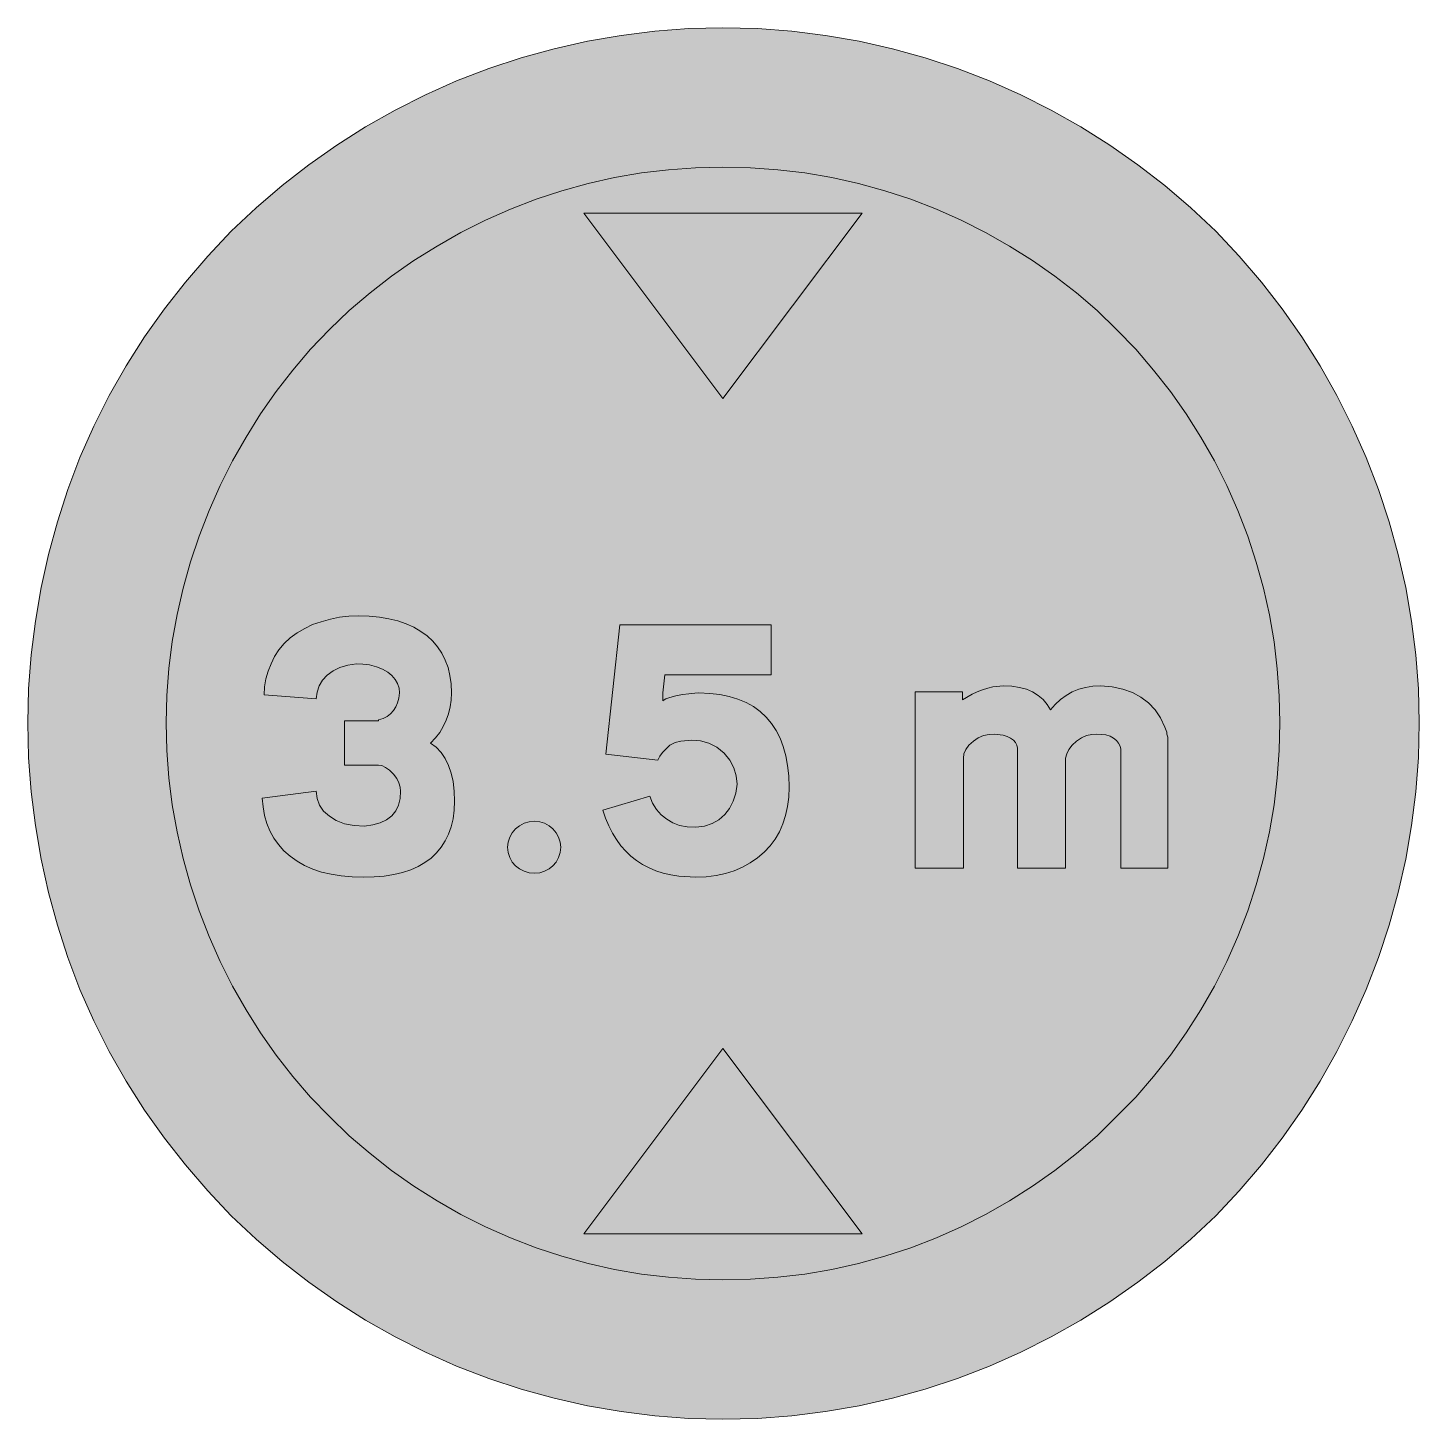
# Model space of a CAD drawing. Header units: metres. Extents: x 160 to 410, y 11 to 261.
import ezdxf

# ---------------------------------------------------------------- set-up
doc = ezdxf.new("R2010")
doc.units = ezdxf.units.M
for name, color, linetype, true_color in [('FILL_BLACK_000000', 7, 'Continuous', 0x000000), ('FILL_RED_FF0000', 7, 'Continuous', 0xff0000), ('FILL_WHITE_FFFFFF', 7, 'Continuous', 0xffffff)]:
    doc.layers.add(name, color=color, linetype=linetype, true_color=true_color)

msp = doc.modelspace()

# ---------------------------------------------------------------- hatches: boundary and pattern name
at = {"layer": 'FILL_BLACK_000000', "true_color": 0x000000}
h = msp.add_hatch(color=7, dxfattribs=at)
h.dxf.hatch_style = 1
h.paths.add_polyline_path([(259.74, 227.7), (309.78, 227.7), (284.76, 194.4), (259.74, 227.7)])
h = msp.add_hatch(color=7, dxfattribs=at)
h.dxf.hatch_style = 1
h.paths.add_polyline_path([(218.1, 108.42), (216.16, 108.6), (214.34, 108.89), (212.62, 109.3), (211.03, 109.84), (209.56, 110.49), (208.21, 111.25), (207, 112.14), (205.86, 113.13), (204.87, 114.23), (204.03, 115.41), (203.33, 116.68), (202.78, 118.04), (202.37, 119.48), (202.1, 120.99), (201.96, 122.58), (211.68, 123.84), (211.82, 122.53), (212.24, 121.32), (212.97, 120.25), (214.02, 119.34), (215.26, 118.53), (216.76, 117.97), (218.47, 117.64), (220.32, 117.54), (221.85, 117.76), (223.18, 118.14), (224.32, 118.69), (225.25, 119.41), (225.97, 120.28), (226.47, 121.31), (226.75, 122.5), (226.8, 123.84), (226.73, 124.55), (226.51, 125.3), (226.12, 126.09), (225.54, 126.9), (224.84, 127.61), (224.12, 128.11), (223.44, 128.42), (222.84, 128.52), (216.72, 128.52), (216.72, 136.44), (222.84, 136.44), (222.84, 136.62), (223.67, 136.88), (224.39, 137.25), (225.02, 137.73), (225.54, 138.31), (225.96, 138.98), (226.28, 139.73), (226.5, 140.57), (226.62, 141.48), (226.54, 142.34), (226.28, 143.15), (225.86, 143.91), (225.27, 144.61), (224.51, 145.23), (223.58, 145.76), (222.49, 146.19), (221.22, 146.52), (220.05, 146.68), (218.88, 146.7), (217.33, 146.47), (215.93, 146.04), (214.7, 145.45), (213.66, 144.7), (212.82, 143.8), (212.2, 142.78), (211.81, 141.64), (211.68, 140.4), (202.32, 141.12), (202.39, 142.6), (202.61, 144.04), (203, 145.42), (203.58, 146.7), (204.19, 148.01), (204.95, 149.24), (205.88, 150.37), (207, 151.38), (208.25, 152.29), (209.59, 153.09), (211.02, 153.76), (212.58, 154.26), (214.2, 154.73), (215.84, 155.07), (217.52, 155.27), (219.24, 155.34), (221.18, 155.28), (223.01, 155.11), (224.73, 154.82), (226.34, 154.41), (227.83, 153.9), (229.2, 153.28), (230.46, 152.55), (231.59, 151.72), (232.6, 150.78), (233.48, 149.74), (234.24, 148.6), (234.86, 147.37), (235.35, 146.03), (235.7, 144.61), (235.91, 143.09), (235.98, 141.48), (235.92, 140.21), (235.74, 138.96), (235.45, 137.75), (235.03, 136.57), (234.5, 135.45), (233.85, 134.39), (233.09, 133.4), (232.2, 132.48), (233.21, 131.72), (234.09, 130.8), (234.83, 129.71), (235.44, 128.47), (235.91, 127.08), (236.25, 125.54), (236.45, 123.86), (236.52, 122.04), (236.45, 120.4), (236.25, 118.87), (235.92, 117.44), (235.45, 116.11), (234.86, 114.88), (234.14, 113.76), (233.29, 112.74), (232.31, 111.82), (231.21, 111.02), (229.99, 110.32), (228.64, 109.72), (227.18, 109.23), (225.6, 108.85), (223.89, 108.58), (222.07, 108.41), (220.14, 108.36), (218.1, 108.42)])
h = msp.add_hatch(color=7, dxfattribs=at)
h.dxf.hatch_style = 1
h.paths.add_polyline_path([(293.4, 144.72), (274.32, 144.72), (273.96, 141.48), (273.96, 140.04), (274.03, 140.15), (274.5, 140.4), (275.2, 140.67), (276.3, 140.94), (277.47, 141.19), (278.64, 141.3), (279.67, 141.46), (280.44, 141.48), (282.37, 141.41), (284.19, 141.2), (285.88, 140.86), (287.45, 140.38), (288.9, 139.77), (290.23, 139.02), (291.44, 138.14), (292.52, 137.14), (293.48, 136), (294.31, 134.74), (295.02, 133.35), (295.6, 131.84), (296.06, 130.2), (296.38, 128.44), (296.57, 126.56), (296.64, 124.56), (296.57, 122.78), (296.37, 121.09), (296.02, 119.48), (295.54, 117.97), (294.91, 116.55), (294.13, 115.22), (293.21, 113.99), (292.14, 112.86), (290.94, 111.84), (289.65, 110.94), (288.25, 110.17), (286.76, 109.53), (285.18, 109.02), (283.51, 108.66), (281.75, 108.44), (279.9, 108.36), (276.8, 108.55), (275.36, 108.78), (273.99, 109.11), (272.7, 109.53), (271.47, 110.04), (270.32, 110.65), (269.23, 111.35), (268.22, 112.15), (267.29, 113.04), (266.42, 114.03), (265.62, 115.12), (264.9, 116.3), (264.25, 117.58), (263.67, 118.95), (263.16, 120.42), (271.62, 122.94), (272.12, 121.66), (272.81, 120.53), (273.67, 119.57), (274.68, 118.8), (275.72, 118.12), (276.95, 117.67), (278.35, 117.43), (279.9, 117.36), (281.44, 117.56), (282.82, 118.01), (284.04, 118.7), (285.07, 119.61), (285.93, 120.72), (286.58, 122.02), (287.04, 123.48), (287.28, 125.1), (287.14, 126.58), (286.72, 128.02), (285.99, 129.4), (284.94, 130.68), (283.63, 131.73), (282.19, 132.46), (280.69, 132.88), (279.18, 133.02), (277.2, 132.84), (276.19, 132.56), (275.22, 132.12), (273.87, 130.77), (273.4, 130.09), (273.06, 129.42), (263.7, 130.5), (266.22, 153.72), (293.4, 153.72), (293.4, 144.72)])
h = msp.add_hatch(color=7, dxfattribs=at)
h.dxf.hatch_style = 1
h.paths.add_polyline_path([(351.03, 134.03), (350.1, 133.81), (349.17, 133.42), (348.3, 132.84), (347.48, 132.11), (346.9, 131.31), (346.53, 130.51), (346.32, 129.78), (346.32, 109.98), (337.68, 109.98), (337.68, 131.58), (337.59, 132.1), (337.34, 132.58), (336.94, 133.01), (336.42, 133.38), (335.8, 133.68), (335.1, 133.91), (333.54, 134.1), (332.57, 134.03), (331.58, 133.81), (330.63, 133.42), (329.76, 132.84), (328.95, 132.11), (328.39, 131.31), (328.06, 130.51), (327.96, 129.78), (327.96, 109.98), (319.32, 109.98), (319.32, 141.66), (327.78, 141.66), (327.78, 140.22), (329.51, 141.25), (330.44, 141.69), (331.38, 142.02), (332.32, 142.36), (333.27, 142.58), (335.16, 142.74), (336.65, 142.67), (338.03, 142.47), (339.28, 142.13), (340.4, 141.66), (341.4, 141.05), (342.27, 140.31), (343.01, 139.43), (343.62, 138.42), (344.47, 139.43), (345.41, 140.31), (346.42, 141.05), (347.51, 141.66), (348.68, 142.13), (349.92, 142.47), (351.24, 142.67), (352.62, 142.74), (354.69, 142.56), (356.6, 142.17), (358.32, 141.56), (359.86, 140.74), (361.22, 139.7), (362.39, 138.46), (363.36, 137.01), (364.14, 135.36), (364.5, 134.46), (364.5, 134.1), (364.68, 133.56), (364.68, 132.84), (364.68, 109.98), (356.22, 109.98), (356.22, 131.4), (356.11, 131.94), (355.86, 132.48), (355.48, 132.93), (354.96, 133.38), (354.33, 133.72), (353.56, 133.94), (351.9, 134.1), (351.03, 134.03)])
h = msp.add_hatch(color=7, dxfattribs=at)
h.dxf.hatch_style = 1
h.paths.add_polyline_path([(255.5, 112.78), (255.22, 111.89), (254.78, 111.09), (254.2, 110.41), (253.51, 109.85), (252.71, 109.43), (251.84, 109.17), (250.92, 109.08), (249.94, 109.17), (249.02, 109.43), (248.2, 109.85), (247.48, 110.41), (246.89, 111.09), (246.44, 111.89), (246.16, 112.78), (246.06, 113.76), (246.16, 114.68), (246.44, 115.55), (246.89, 116.35), (247.48, 117.04), (248.2, 117.62), (249.02, 118.06), (249.94, 118.34), (250.92, 118.44), (251.84, 118.34), (252.71, 118.06), (253.51, 117.62), (254.2, 117.04), (254.78, 116.35), (255.22, 115.55), (255.5, 114.68), (255.6, 113.76), (255.5, 112.78)])
h = msp.add_hatch(color=7, dxfattribs=at)
h.dxf.hatch_style = 1
h.paths.add_polyline_path([(309.78, 44.28), (259.74, 44.28), (284.76, 77.58), (309.78, 44.28)])
at = {"layer": 'FILL_RED_FF0000', "true_color": 0xff0000}
h = msp.add_hatch(color=7, dxfattribs=at)
h.dxf.hatch_style = 1
h.paths.add_polyline_path([(409.71, 129.89), (409.26, 123.74), (408.5, 117.64), (407.45, 111.6), (406.11, 105.63), (404.47, 99.73), (402.54, 93.92), (400.32, 88.2), (397.82, 82.54), (395.06, 77.03), (392.05, 71.69), (388.78, 66.51), (385.26, 61.5), (381.51, 56.66), (377.53, 52), (373.32, 47.52), (368.83, 43.31), (364.15, 39.33), (359.29, 35.58), (354.26, 32.06), (349.07, 28.79), (343.73, 25.78), (338.25, 23.02), (332.64, 20.52), (326.92, 18.3), (321.11, 16.37), (315.21, 14.73), (309.24, 13.39), (303.2, 12.34), (297.1, 11.58), (290.95, 11.13), (284.76, 10.98), (278.63, 11.13), (272.52, 11.58), (266.45, 12.34), (260.41, 13.39), (254.43, 14.73), (248.51, 16.37), (242.66, 18.3), (236.88, 20.52), (231.28, 23.02), (225.82, 25.78), (220.51, 28.79), (215.35, 32.06), (210.35, 35.58), (205.52, 39.33), (200.86, 43.31), (196.38, 47.52), (192.16, 52), (188.16, 56.66), (184.38, 61.5), (180.83, 66.51), (177.53, 71.69), (174.48, 77.03), (171.7, 82.54), (169.2, 88.2), (167.04, 93.92), (165.16, 99.73), (163.55, 105.63), (162.22, 111.6), (161.19, 117.64), (160.44, 123.74), (159.99, 129.89), (159.84, 136.08), (159.99, 142.21), (160.44, 148.32), (161.19, 154.38), (162.22, 160.4), (163.55, 166.36), (165.16, 172.25), (167.04, 178.06), (169.2, 183.78), (171.7, 189.44), (174.48, 194.95), (177.53, 200.29), (180.83, 205.47), (184.38, 210.48), (188.16, 215.32), (192.16, 219.98), (196.38, 224.46), (200.86, 228.67), (205.52, 232.65), (210.35, 236.4), (215.35, 239.92), (220.51, 243.19), (225.82, 246.2), (231.28, 248.96), (236.88, 251.46), (242.66, 253.68), (248.51, 255.61), (254.43, 257.25), (260.41, 258.59), (266.45, 259.64), (272.52, 260.4), (278.63, 260.85), (284.76, 261), (290.95, 260.85), (297.1, 260.4), (303.2, 259.64), (309.24, 258.59), (315.21, 257.25), (321.11, 255.61), (326.92, 253.68), (332.64, 251.46), (338.25, 248.96), (343.73, 246.2), (349.07, 243.19), (354.26, 239.92), (359.29, 236.4), (364.15, 232.65), (368.83, 228.67), (373.32, 224.46), (377.53, 219.98), (381.51, 215.32), (385.26, 210.48), (388.78, 205.47), (392.05, 200.29), (395.06, 194.95), (397.82, 189.44), (400.32, 183.78), (402.54, 178.06), (404.47, 172.25), (406.11, 166.36), (407.45, 160.4), (408.5, 154.38), (409.26, 148.32), (409.71, 142.21), (409.86, 136.08), (409.71, 129.89)])
at = {"layer": 'FILL_WHITE_FFFFFF', "true_color": 0xffffff}
h = msp.add_hatch(color=7, dxfattribs=at)
h.dxf.hatch_style = 1
h.paths.add_polyline_path([(384.72, 131.15), (384.37, 126.24), (383.78, 121.35), (382.95, 116.5), (381.89, 111.71), (380.59, 106.97), (379.05, 102.31), (377.28, 97.74), (375.28, 93.21), (373.07, 88.8), (370.64, 84.53), (368.01, 80.39), (365.18, 76.4), (362.14, 72.55), (358.92, 68.87), (355.5, 65.34), (351.97, 61.92), (348.26, 58.7), (344.39, 55.66), (340.38, 52.83), (336.23, 50.2), (331.96, 47.77), (327.58, 45.56), (323.1, 43.56), (318.53, 41.79), (313.87, 40.25), (309.13, 38.95), (304.33, 37.89), (299.49, 37.06), (294.6, 36.47), (289.69, 36.12), (284.76, 36), (279.84, 36.12), (274.95, 36.47), (270.09, 37.06), (265.27, 37.89), (260.51, 38.95), (255.8, 40.25), (251.16, 41.79), (246.6, 43.56), (242.07, 45.56), (237.66, 47.77), (233.38, 50.2), (229.23, 52.83), (225.21, 55.66), (221.34, 58.7), (217.61, 61.92), (214.02, 65.34), (210.66, 68.87), (207.48, 72.55), (204.48, 76.4), (201.67, 80.39), (199.05, 84.53), (196.63, 88.8), (194.42, 93.21), (192.42, 97.74), (190.64, 102.31), (189.08, 106.97), (187.76, 111.71), (186.66, 116.5), (185.8, 121.35), (185.18, 126.24), (184.81, 131.15), (184.68, 136.08), (184.81, 141), (185.18, 145.89), (185.8, 150.75), (186.66, 155.56), (187.76, 160.33), (189.08, 165.04), (190.64, 169.68), (192.42, 174.24), (194.42, 178.77), (196.63, 183.18), (199.05, 187.46), (201.67, 191.61), (204.48, 195.63), (207.48, 199.5), (210.66, 203.23), (214.02, 206.82), (217.61, 210.18), (221.34, 213.36), (225.21, 216.36), (229.23, 219.17), (233.38, 221.79), (237.66, 224.21), (242.07, 226.42), (246.6, 228.42), (251.16, 230.19), (255.8, 231.73), (260.51, 233.03), (265.27, 234.09), (270.09, 234.92), (274.95, 235.51), (279.84, 235.86), (284.76, 235.98), (289.69, 235.86), (294.6, 235.51), (299.49, 234.92), (304.33, 234.09), (309.13, 233.03), (313.87, 231.73), (318.53, 230.19), (323.1, 228.42), (327.58, 226.42), (331.96, 224.21), (336.23, 221.79), (340.38, 219.17), (344.39, 216.36), (348.26, 213.36), (351.97, 210.18), (355.5, 206.82), (358.92, 203.23), (362.14, 199.5), (365.18, 195.63), (368.01, 191.61), (370.64, 187.46), (373.07, 183.18), (375.28, 178.77), (377.28, 174.24), (379.05, 169.67), (380.59, 165.01), (381.89, 160.28), (382.95, 155.5), (383.78, 150.67), (384.37, 145.81), (384.72, 140.95), (384.84, 136.08), (384.72, 131.15)])

# ---------------------------------------------------------------- linework, layer by layer
at = {"layer": 'FILL_BLACK_000000', "lineweight": 0, "true_color": 0x000000}
for points in [[(259.74, 227.7), (309.78, 227.7), (284.76, 194.4)], [(218.1, 108.42), (216.16, 108.6), (214.34, 108.89), (212.62, 109.3), (211.03, 109.84), (209.56, 110.49), (208.21, 111.25), (207, 112.14), (205.86, 113.13), (204.87, 114.23), (204.03, 115.41), (203.33, 116.68), (202.78, 118.04), (202.37, 119.48), (202.1, 120.99), (201.96, 122.58), (211.68, 123.84), (211.82, 122.53), (212.24, 121.32), (212.97, 120.25), (214.02, 119.34), (215.26, 118.53), (216.76, 117.97), (218.47, 117.64), (220.32, 117.54), (221.85, 117.76), (223.18, 118.14), (224.32, 118.69), (225.25, 119.41), (225.97, 120.28), (226.47, 121.31), (226.75, 122.5), (226.8, 123.84), (226.73, 124.55), (226.51, 125.3), (226.12, 126.09), (225.54, 126.9), (224.84, 127.61), (224.12, 128.11), (223.44, 128.42), (222.84, 128.52), (216.72, 128.52), (216.72, 136.44), (222.84, 136.44), (222.84, 136.62), (223.67, 136.88), (224.39, 137.25), (225.02, 137.73), (225.54, 138.31), (225.96, 138.98), (226.28, 139.73), (226.5, 140.57), (226.62, 141.48), (226.54, 142.34), (226.28, 143.15), (225.86, 143.91), (225.27, 144.61), (224.51, 145.23), (223.58, 145.76), (222.49, 146.19), (221.22, 146.52), (220.05, 146.68), (218.88, 146.7), (217.33, 146.47), (215.93, 146.04), (214.7, 145.45), (213.66, 144.7), (212.82, 143.8), (212.2, 142.78), (211.81, 141.64), (211.68, 140.4), (202.32, 141.12), (202.39, 142.6), (202.61, 144.04), (203, 145.42), (203.58, 146.7), (204.19, 148.01), (204.95, 149.24), (205.88, 150.37), (207, 151.38), (208.25, 152.29), (209.59, 153.09), (211.02, 153.76), (212.58, 154.26), (214.2, 154.73), (215.84, 155.07), (217.52, 155.27), (219.24, 155.34), (221.18, 155.28), (223.01, 155.11), (224.73, 154.82), (226.34, 154.41), (227.83, 153.9), (229.2, 153.28), (230.46, 152.55), (231.59, 151.72), (232.6, 150.78), (233.48, 149.74), (234.24, 148.6), (234.86, 147.37), (235.35, 146.03), (235.7, 144.61), (235.91, 143.09), (235.98, 141.48), (235.92, 140.21), (235.74, 138.96), (235.45, 137.75), (235.03, 136.57), (234.5, 135.45), (233.85, 134.39), (233.09, 133.4), (232.2, 132.48), (233.21, 131.72), (234.09, 130.8), (234.83, 129.71), (235.44, 128.47), (235.91, 127.08), (236.25, 125.54), (236.45, 123.86), (236.52, 122.04), (236.45, 120.4), (236.25, 118.87), (235.92, 117.44), (235.45, 116.11), (234.86, 114.88), (234.14, 113.76), (233.29, 112.74), (232.31, 111.82), (231.21, 111.02), (229.99, 110.32), (228.64, 109.72), (227.18, 109.23), (225.6, 108.85), (223.89, 108.58), (222.07, 108.41), (220.14, 108.36)], [(293.4, 144.72), (274.32, 144.72), (273.96, 141.48), (273.96, 140.04), (274.03, 140.15), (274.5, 140.4), (275.2, 140.67), (276.3, 140.94), (277.47, 141.19), (278.64, 141.3), (279.67, 141.46), (280.44, 141.48), (282.37, 141.41), (284.19, 141.2), (285.88, 140.86), (287.45, 140.38), (288.9, 139.77), (290.23, 139.02), (291.44, 138.14), (292.52, 137.14), (293.48, 136), (294.31, 134.74), (295.02, 133.35), (295.6, 131.84), (296.06, 130.2), (296.38, 128.44), (296.57, 126.56), (296.64, 124.56), (296.57, 122.78), (296.37, 121.09), (296.02, 119.48), (295.54, 117.97), (294.91, 116.55), (294.13, 115.22), (293.21, 113.99), (292.14, 112.86), (290.94, 111.84), (289.65, 110.94), (288.25, 110.17), (286.76, 109.53), (285.18, 109.02), (283.51, 108.66), (281.75, 108.44), (279.9, 108.36), (276.8, 108.55), (275.36, 108.78), (273.99, 109.11), (272.7, 109.53), (271.47, 110.04), (270.32, 110.65), (269.23, 111.35), (268.22, 112.15), (267.29, 113.04), (266.42, 114.03), (265.62, 115.12), (264.9, 116.3), (264.25, 117.58), (263.67, 118.95), (263.16, 120.42), (271.62, 122.94), (272.12, 121.66), (272.81, 120.53), (273.67, 119.57), (274.68, 118.8), (275.72, 118.12), (276.95, 117.67), (278.35, 117.43), (279.9, 117.36), (281.44, 117.56), (282.82, 118.01), (284.04, 118.7), (285.07, 119.61), (285.93, 120.72), (286.58, 122.02), (287.04, 123.48), (287.28, 125.1), (287.14, 126.58), (286.72, 128.02), (285.99, 129.4), (284.94, 130.68), (283.63, 131.73), (282.19, 132.46), (280.69, 132.88), (279.18, 133.02), (277.2, 132.84), (276.19, 132.56), (275.22, 132.12), (273.87, 130.77), (273.4, 130.09), (273.06, 129.42), (263.7, 130.5), (266.22, 153.72), (293.4, 153.72)], [(351.03, 134.03), (350.1, 133.81), (349.17, 133.42), (348.3, 132.84), (347.48, 132.11), (346.9, 131.31), (346.53, 130.51), (346.32, 129.78), (346.32, 109.98), (337.68, 109.98), (337.68, 131.58), (337.59, 132.1), (337.34, 132.58), (336.94, 133.01), (336.42, 133.38), (335.8, 133.68), (335.1, 133.91), (333.54, 134.1), (332.57, 134.03), (331.58, 133.81), (330.63, 133.42), (329.76, 132.84), (328.95, 132.11), (328.39, 131.31), (328.06, 130.51), (327.96, 129.78), (327.96, 109.98), (319.32, 109.98), (319.32, 141.66), (327.78, 141.66), (327.78, 140.22), (329.51, 141.25), (330.44, 141.69), (331.38, 142.02), (332.32, 142.36), (333.27, 142.58), (335.16, 142.74), (336.65, 142.67), (338.03, 142.47), (339.28, 142.13), (340.4, 141.66), (341.4, 141.05), (342.27, 140.31), (343.01, 139.43), (343.62, 138.42), (344.47, 139.43), (345.41, 140.31), (346.42, 141.05), (347.51, 141.66), (348.68, 142.13), (349.92, 142.47), (351.24, 142.67), (352.62, 142.74), (354.69, 142.56), (356.6, 142.17), (358.32, 141.56), (359.86, 140.74), (361.22, 139.7), (362.39, 138.46), (363.36, 137.01), (364.14, 135.36), (364.5, 134.46), (364.5, 134.1), (364.68, 133.56), (364.68, 132.84), (364.68, 109.98), (356.22, 109.98), (356.22, 131.4), (356.11, 131.94), (355.86, 132.48), (355.48, 132.93), (354.96, 133.38), (354.33, 133.72), (353.56, 133.94), (351.9, 134.1)], [(255.5, 112.78), (255.22, 111.89), (254.78, 111.09), (254.2, 110.41), (253.51, 109.85), (252.71, 109.43), (251.84, 109.17), (250.92, 109.08), (249.94, 109.17), (249.02, 109.43), (248.2, 109.85), (247.48, 110.41), (246.89, 111.09), (246.44, 111.89), (246.16, 112.78), (246.06, 113.76), (246.16, 114.68), (246.44, 115.55), (246.89, 116.35), (247.48, 117.04), (248.2, 117.62), (249.02, 118.06), (249.94, 118.34), (250.92, 118.44), (251.84, 118.34), (252.71, 118.06), (253.51, 117.62), (254.2, 117.04), (254.78, 116.35), (255.22, 115.55), (255.5, 114.68), (255.6, 113.76)], [(309.78, 44.28), (259.74, 44.28), (284.76, 77.58)]]:
    msp.add_lwpolyline(points, close=True, dxfattribs=at)
at = {"layer": 'FILL_RED_FF0000', "lineweight": 0, "true_color": 0xff0000}
msp.add_lwpolyline([(409.71, 129.89), (409.26, 123.74), (408.5, 117.64), (407.45, 111.6), (406.11, 105.63), (404.47, 99.73), (402.54, 93.92), (400.32, 88.2), (397.82, 82.54), (395.06, 77.03), (392.05, 71.69), (388.78, 66.51), (385.26, 61.5), (381.51, 56.66), (377.53, 52), (373.32, 47.52), (368.83, 43.31), (364.15, 39.33), (359.29, 35.58), (354.26, 32.06), (349.07, 28.79), (343.73, 25.78), (338.25, 23.02), (332.64, 20.52), (326.92, 18.3), (321.11, 16.37), (315.21, 14.73), (309.24, 13.39), (303.2, 12.34), (297.1, 11.58), (290.95, 11.13), (284.76, 10.98), (278.63, 11.13), (272.52, 11.58), (266.45, 12.34), (260.41, 13.39), (254.43, 14.73), (248.51, 16.37), (242.66, 18.3), (236.88, 20.52), (231.28, 23.02), (225.82, 25.78), (220.51, 28.79), (215.35, 32.06), (210.35, 35.58), (205.52, 39.33), (200.86, 43.31), (196.38, 47.52), (192.16, 52), (188.16, 56.66), (184.38, 61.5), (180.83, 66.51), (177.53, 71.69), (174.48, 77.03), (171.7, 82.54), (169.2, 88.2), (167.04, 93.92), (165.16, 99.73), (163.55, 105.63), (162.22, 111.6), (161.19, 117.64), (160.44, 123.74), (159.99, 129.89), (159.84, 136.08), (159.99, 142.21), (160.44, 148.32), (161.19, 154.38), (162.22, 160.4), (163.55, 166.36), (165.16, 172.25), (167.04, 178.06), (169.2, 183.78), (171.7, 189.44), (174.48, 194.95), (177.53, 200.29), (180.83, 205.47), (184.38, 210.48), (188.16, 215.32), (192.16, 219.98), (196.38, 224.46), (200.86, 228.67), (205.52, 232.65), (210.35, 236.4), (215.35, 239.92), (220.51, 243.19), (225.82, 246.2), (231.28, 248.96), (236.88, 251.46), (242.66, 253.68), (248.51, 255.61), (254.43, 257.25), (260.41, 258.59), (266.45, 259.64), (272.52, 260.4), (278.63, 260.85), (284.76, 261), (290.95, 260.85), (297.1, 260.4), (303.2, 259.64), (309.24, 258.59), (315.21, 257.25), (321.11, 255.61), (326.92, 253.68), (332.64, 251.46), (338.25, 248.96), (343.73, 246.2), (349.07, 243.19), (354.26, 239.92), (359.29, 236.4), (364.15, 232.65), (368.83, 228.67), (373.32, 224.46), (377.53, 219.98), (381.51, 215.32), (385.26, 210.48), (388.78, 205.47), (392.05, 200.29), (395.06, 194.95), (397.82, 189.44), (400.32, 183.78), (402.54, 178.06), (404.47, 172.25), (406.11, 166.36), (407.45, 160.4), (408.5, 154.38), (409.26, 148.32), (409.71, 142.21), (409.86, 136.08)], close=True, dxfattribs=at)
at = {"layer": 'FILL_WHITE_FFFFFF', "lineweight": 0, "true_color": 0xff0000}
msp.add_lwpolyline([(384.72, 131.15), (384.37, 126.24), (383.78, 121.35), (382.95, 116.5), (381.89, 111.71), (380.59, 106.97), (379.05, 102.31), (377.28, 97.74), (375.28, 93.21), (373.07, 88.8), (370.64, 84.53), (368.01, 80.39), (365.18, 76.4), (362.14, 72.55), (358.92, 68.87), (355.5, 65.34), (351.97, 61.92), (348.26, 58.7), (344.39, 55.66), (340.38, 52.83), (336.23, 50.2), (331.96, 47.77), (327.58, 45.56), (323.1, 43.56), (318.53, 41.79), (313.87, 40.25), (309.13, 38.95), (304.33, 37.89), (299.49, 37.06), (294.6, 36.47), (289.69, 36.12), (284.76, 36), (279.84, 36.12), (274.95, 36.47), (270.09, 37.06), (265.27, 37.89), (260.51, 38.95), (255.8, 40.25), (251.16, 41.79), (246.6, 43.56), (242.07, 45.56), (237.66, 47.77), (233.38, 50.2), (229.23, 52.83), (225.21, 55.66), (221.34, 58.7), (217.61, 61.92), (214.02, 65.34), (210.66, 68.87), (207.48, 72.55), (204.48, 76.4), (201.67, 80.39), (199.05, 84.53), (196.63, 88.8), (194.42, 93.21), (192.42, 97.74), (190.64, 102.31), (189.08, 106.97), (187.76, 111.71), (186.66, 116.5), (185.8, 121.35), (185.18, 126.24), (184.81, 131.15), (184.68, 136.08), (184.81, 141), (185.18, 145.89), (185.8, 150.75), (186.66, 155.56), (187.76, 160.33), (189.08, 165.04), (190.64, 169.68), (192.42, 174.24), (194.42, 178.77), (196.63, 183.18), (199.05, 187.46), (201.67, 191.61), (204.48, 195.63), (207.48, 199.5), (210.66, 203.23), (214.02, 206.82), (217.61, 210.18), (221.34, 213.36), (225.21, 216.36), (229.23, 219.17), (233.38, 221.79), (237.66, 224.21), (242.07, 226.42), (246.6, 228.42), (251.16, 230.19), (255.8, 231.73), (260.51, 233.03), (265.27, 234.09), (270.09, 234.92), (274.95, 235.51), (279.84, 235.86), (284.76, 235.98), (289.69, 235.86), (294.6, 235.51), (299.49, 234.92), (304.33, 234.09), (309.13, 233.03), (313.87, 231.73), (318.53, 230.19), (323.1, 228.42), (327.58, 226.42), (331.96, 224.21), (336.23, 221.79), (340.38, 219.17), (344.39, 216.36), (348.26, 213.36), (351.97, 210.18), (355.5, 206.82), (358.92, 203.23), (362.14, 199.5), (365.18, 195.63), (368.01, 191.61), (370.64, 187.46), (373.07, 183.18), (375.28, 178.77), (377.28, 174.24), (379.05, 169.67), (380.59, 165.01), (381.89, 160.28), (382.95, 155.5), (383.78, 150.67), (384.37, 145.81), (384.72, 140.95), (384.84, 136.08)], close=True, dxfattribs=at)

doc.saveas('drawing.dxf')
